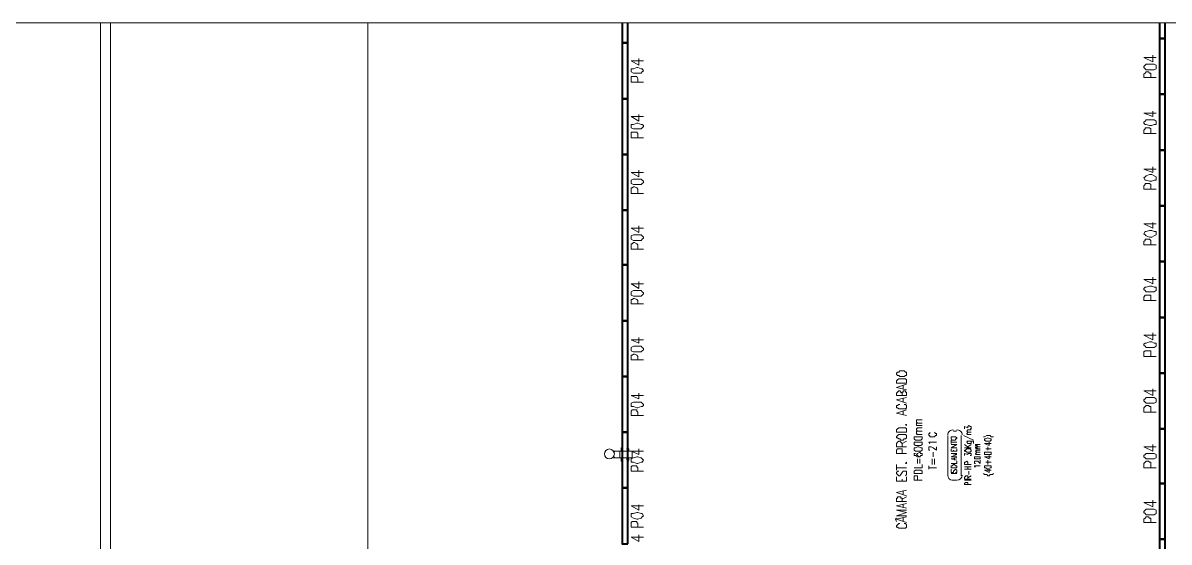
# Model space of a CAD drawing. Header units: inches. Extents: x 5 to 1823, y 18 to 726.
# Drawn here: x 494.61 to 517.69, y 313.16 to 323.61 of the extents above; entities that cross this region are included whole.
import ezdxf

# ---------------------------------------------------------------- set-up
doc = ezdxf.new("R2010")
doc.units = ezdxf.units.IN
doc.header["$MEASUREMENT"] = 0
for name, color, linetype in [('PDF2_01', 1, 'Continuous'), ('PDF2_D_Alvenaria', 7, 'Continuous'), ('PDF2_D_Paineis', 4, 'Continuous'), ('PDF2_D_Paineis PUR 120mm', 5, 'Continuous'), ('PDF2_D_Textos Isolamento', 2, 'Continuous'), ('PDF2_D_Textos Nome Área', 3, 'Continuous'), ('PDF2_D_Textos Paineis Parede', 3, 'Continuous'), ('PDF2_D_Válvula Eq. Pressão', 2, 'Continuous')]:
    doc.layers.add(name, color=color, linetype=linetype)

msp = doc.modelspace()

# ---------------------------------------------------------------- linework, layer by layer
at = {"layer": 'PDF2_01', "lineweight": 5}
msp.add_lwpolyline([(420.953, 323.61), (649.222, 323.61), (649.222, 170.038), (420.953, 170.038)], close=True, dxfattribs=at)
msp.add_lwpolyline([(501.555, 323.61), (501.555, 311.8)], dxfattribs=at)
at = {"layer": 'PDF2_D_Alvenaria', "lineweight": 5}
msp.add_lwpolyline([(496.369, 323.61), (496.369, 311.71), (496.167, 311.71), (496.167, 323.61)], dxfattribs=at)
at = {"layer": 'PDF2_D_Paineis', "lineweight": 5}
msp.add_lwpolyline([(506.787, 315.056), (506.787, 315.078)], dxfattribs=at)
at = {"layer": 'PDF2_D_Paineis PUR 120mm', "lineweight": 40}
for points in [[(506.674, 323.61), (506.674, 323.206), (506.787, 323.206), (506.787, 323.61)], [(517.496, 323.61), (517.496, 323.295), (517.608, 323.295), (517.608, 323.61)]]:
    msp.add_lwpolyline(points, dxfattribs=at)
for points in [[(506.787, 322.083), (506.787, 323.206), (506.674, 323.206), (506.674, 322.083)], [(517.608, 322.173), (517.608, 323.295), (517.496, 323.295), (517.496, 322.173)], [(506.787, 320.96), (506.787, 322.083), (506.674, 322.083), (506.674, 320.96)], [(517.608, 321.05), (517.608, 322.173), (517.496, 322.173), (517.496, 321.05)], [(506.787, 319.838), (506.787, 320.96), (506.674, 320.96), (506.674, 319.838)], [(517.608, 319.928), (517.608, 321.05), (517.496, 321.05), (517.496, 319.928)], [(517.608, 318.805), (517.608, 319.928), (517.496, 319.928), (517.496, 318.805)], [(506.787, 318.738), (506.787, 319.838), (506.674, 319.838), (506.674, 318.738)], [(517.608, 317.682), (517.608, 318.805), (517.496, 318.805), (517.496, 317.682)], [(506.787, 317.615), (506.787, 318.738), (506.674, 318.738), (506.674, 317.615)], [(506.787, 316.493), (506.787, 317.615), (506.674, 317.615), (506.674, 316.493)], [(517.608, 316.56), (517.608, 317.682), (517.496, 317.682), (517.496, 316.56)], [(506.787, 315.37), (506.787, 316.493), (506.674, 316.493), (506.674, 315.37)], [(517.608, 315.437), (517.608, 316.56), (517.496, 316.56), (517.496, 315.437)], [(506.787, 314.247), (506.787, 315.37), (506.674, 315.37), (506.674, 314.247)], [(517.608, 314.337), (517.608, 315.437), (517.496, 315.437), (517.496, 314.337)], [(506.787, 313.125), (506.787, 314.247), (506.674, 314.247), (506.674, 313.125)], [(517.608, 313.215), (517.608, 314.337), (517.496, 314.337), (517.496, 313.215)], [(517.608, 312.092), (517.608, 313.215), (517.496, 313.215), (517.496, 312.092)]]:
    msp.add_lwpolyline(points, close=True, dxfattribs=at)
at = {"layer": 'PDF2_D_Textos Isolamento', "color": 1, "lineweight": 5}
for points in [[(513.23, 315.303), (513.23, 314.494)], [(513.5, 314.494), (513.5, 315.303)]]:
    msp.add_lwpolyline(points, dxfattribs=at)
at = {"layer": 'PDF2_D_Textos Isolamento', "lineweight": 5}
for points in [[(513.545, 315.303), (513.747, 315.213)], [(513.567, 315.437), (513.567, 315.482), (513.634, 315.46), (513.634, 315.482), (513.657, 315.505), (513.679, 315.482), (513.702, 315.482), (513.702, 315.46), (513.702, 315.437), (513.679, 315.437)], [(513.634, 315.37), (513.612, 315.392), (513.634, 315.415), (513.702, 315.415)], [(513.634, 315.325), (513.612, 315.347), (513.634, 315.37), (513.702, 315.37)], [(513.612, 315.325), (513.702, 315.325)], [(513.949, 315.28), (513.971, 315.28), (514.016, 315.303), (514.039, 315.303), (514.061, 315.303), (514.083, 315.303), (514.106, 315.28), (514.128, 315.28), (514.151, 315.28)], [(513.298, 315.145), (513.298, 315.213)], [(513.298, 315.168), (513.41, 315.168)], [(513.41, 315.056), (513.298, 315.056), (513.41, 315.123), (513.298, 315.123)], [(513.567, 315.123), (513.657, 315.056)], [(513.567, 315.056), (513.702, 315.056)], [(513.612, 315.19), (513.724, 315.19), (513.747, 315.19), (513.747, 315.168), (513.747, 315.145)], [(513.634, 315.19), (513.612, 315.168), (513.634, 315.145), (513.657, 315.145), (513.679, 315.145), (513.702, 315.145), (513.702, 315.168), (513.702, 315.19), (513.679, 315.19)], [(513.634, 315.078), (513.702, 315.123)], [(513.837, 315.078), (513.814, 315.1), (513.792, 315.1), (513.792, 315.123), (513.814, 315.123), (513.837, 315.123), (513.881, 315.123)], [(513.837, 315.033), (513.814, 315.056), (513.792, 315.056), (513.792, 315.078), (513.814, 315.078), (513.837, 315.078), (513.881, 315.078)], [(514.106, 315.145), (513.971, 315.145), (514.061, 315.1), (514.061, 315.168)], [(514.039, 315.011), (514.039, 315.078)], [(513.41, 315.033), (513.41, 314.988), (513.298, 314.988), (513.298, 315.033)], [(513.41, 314.876), (513.298, 314.876), (513.41, 314.921), (513.298, 314.943), (513.41, 314.943)], [(513.41, 314.809), (513.298, 314.831), (513.41, 314.854)], [(513.343, 314.988), (513.343, 315.011)], [(513.365, 314.809), (513.365, 314.854)], [(513.567, 314.898), (513.567, 314.943), (513.634, 314.921), (513.634, 314.943), (513.657, 314.943), (513.679, 314.943), (513.702, 314.943), (513.702, 314.921), (513.702, 314.898), (513.679, 314.898)], [(513.792, 315.033), (513.881, 315.033)], [(513.837, 314.966), (513.814, 314.966), (513.792, 314.988), (513.814, 315.011), (513.837, 315.011), (513.881, 315.011)], [(513.837, 314.921), (513.814, 314.921), (513.792, 314.943), (513.814, 314.966), (513.837, 314.966), (513.881, 314.966)], [(513.792, 314.921), (513.881, 314.921)], [(514.106, 314.876), (513.971, 314.876), (514.061, 314.831), (514.061, 314.898)], [(513.994, 315.033), (514.106, 315.033)], [(513.298, 314.741), (513.41, 314.741), (513.41, 314.786)], [(513.298, 314.629), (513.298, 314.607), (513.298, 314.584), (513.298, 314.562), (513.32, 314.562), (513.343, 314.562), (513.343, 314.584), (513.365, 314.607), (513.387, 314.629), (513.41, 314.607), (513.41, 314.584), (513.41, 314.562), (513.387, 314.562)], [(513.702, 314.719), (513.567, 314.719), (513.567, 314.764), (513.59, 314.764), (513.612, 314.786), (513.634, 314.764), (513.634, 314.719)], [(513.567, 314.674), (513.702, 314.674)], [(513.567, 314.629), (513.702, 314.629)], [(513.634, 314.629), (513.634, 314.674)], [(513.792, 314.741), (513.769, 314.741), (513.769, 314.764), (513.769, 314.786), (513.792, 314.786), (513.814, 314.786), (513.837, 314.786), (513.881, 314.741), (513.881, 314.809)], [(513.792, 314.674), (513.769, 314.674), (513.769, 314.696), (513.881, 314.696)], [(514.106, 314.607), (513.971, 314.607), (514.061, 314.562), (514.061, 314.629)], [(513.994, 314.764), (514.106, 314.764)], [(514.039, 314.719), (514.039, 314.809)], [(513.298, 314.539), (513.41, 314.539)], [(513.702, 314.427), (513.567, 314.427), (513.567, 314.472), (513.59, 314.472), (513.59, 314.494), (513.612, 314.494), (513.634, 314.494), (513.634, 314.472), (513.634, 314.427)], [(513.567, 314.404), (513.702, 314.404)], [(513.702, 314.315), (513.567, 314.315), (513.567, 314.337), (513.59, 314.36), (513.612, 314.36), (513.634, 314.36), (513.634, 314.337), (513.634, 314.315)], [(513.634, 314.449), (513.702, 314.494)], [(513.657, 314.517), (513.657, 314.584)], [(513.949, 314.539), (513.971, 314.517), (514.016, 314.517), (514.039, 314.494), (514.061, 314.494), (514.083, 314.517), (514.106, 314.517), (514.128, 314.517), (514.151, 314.539)]]:
    msp.add_lwpolyline(points, dxfattribs=at)
for points in [[(513.298, 315.235), (513.32, 315.213), (513.343, 315.213), (513.365, 315.213), (513.387, 315.213), (513.387, 315.235), (513.41, 315.235), (513.41, 315.258), (513.387, 315.28), (513.365, 315.28), (513.343, 315.28), (513.32, 315.28), (513.298, 315.28), (513.298, 315.258)], [(513.971, 315.213), (513.994, 315.19), (514.039, 315.19), (514.083, 315.19), (514.106, 315.213), (514.106, 315.235), (514.083, 315.235), (514.039, 315.258), (513.994, 315.235), (513.971, 315.235)], [(513.567, 314.988), (513.59, 314.988), (513.612, 314.966), (513.634, 314.966), (513.657, 314.966), (513.679, 314.966), (513.702, 314.988), (513.702, 315.011), (513.679, 315.033), (513.657, 315.033), (513.634, 315.033), (513.612, 315.033), (513.59, 315.011), (513.567, 315.011)], [(513.769, 314.854), (513.769, 314.831), (513.792, 314.831), (513.814, 314.831), (513.837, 314.831), (513.859, 314.831), (513.881, 314.831), (513.881, 314.854), (513.881, 314.876), (513.859, 314.876), (513.837, 314.876), (513.814, 314.876), (513.792, 314.876), (513.769, 314.876)], [(513.971, 314.943), (513.971, 314.921), (513.994, 314.921), (514.039, 314.921), (514.083, 314.921), (514.106, 314.921), (514.106, 314.943), (514.106, 314.966), (514.083, 314.966), (514.039, 314.966), (513.994, 314.966), (513.971, 314.966)], [(513.298, 314.674), (513.298, 314.651), (513.32, 314.651), (513.343, 314.651), (513.365, 314.651), (513.387, 314.651), (513.41, 314.651), (513.41, 314.674), (513.41, 314.696), (513.387, 314.696), (513.365, 314.719), (513.343, 314.719), (513.32, 314.696), (513.298, 314.696)], [(513.971, 314.674), (513.971, 314.651), (513.994, 314.651), (514.039, 314.629), (514.083, 314.651), (514.106, 314.651), (514.106, 314.674), (514.106, 314.696), (514.083, 314.696), (514.039, 314.696), (513.994, 314.696), (513.971, 314.696)]]:
    msp.add_lwpolyline(points, close=True, dxfattribs=at)
at = {"layer": 'PDF2_D_Textos Isolamento', "color": 1, "lineweight": 0}
msp.add_lwpolyline([(513.23, 314.506, 0.414213), (513.32, 314.404), (513.41, 314.404, 0.414213), (513.522, 314.506)], format="xyb", dxfattribs=at)
msp.add_lwpolyline([(513.32, 314.404), (513.32, 314.404)], dxfattribs=at)
msp.add_lwpolyline([(513.32, 314.404), (513.32, 314.404)], dxfattribs=at)
for centre, radius, start, end in [((513.331, 315.314), 0.101, 81.815, 180), ((513.376, 315.942), 0.55, 267.0283, 272.9717), ((513.421, 315.314), 0.101, 360, 98.185)]:
    msp.add_arc(centre, radius, start, end, dxfattribs=at)
at = {"layer": 'PDF2_D_Textos Nome Área', "lineweight": 5}
for points in [[(512.198, 316.537), (512.22, 316.515), (512.242, 316.515), (512.265, 316.493), (512.287, 316.493), (512.332, 316.493), (512.355, 316.493), (512.377, 316.515), (512.4, 316.515), (512.4, 316.537), (512.4, 316.56), (512.4, 316.582), (512.377, 316.582), (512.355, 316.605), (512.332, 316.605), (512.287, 316.605), (512.265, 316.605), (512.242, 316.582), (512.22, 316.582), (512.198, 316.56)], [(512.4, 316.358), (512.198, 316.358), (512.198, 316.403), (512.22, 316.425), (512.242, 316.448), (512.265, 316.448), (512.287, 316.448), (512.332, 316.448), (512.355, 316.448), (512.377, 316.448), (512.4, 316.425), (512.4, 316.403)], [(512.377, 315.527), (512.4, 315.505), (512.4, 315.527)], [(512.4, 315.37), (512.198, 315.37), (512.198, 315.415), (512.22, 315.437), (512.242, 315.46), (512.265, 315.46), (512.287, 315.46), (512.332, 315.46), (512.355, 315.46), (512.377, 315.46), (512.4, 315.437), (512.4, 315.415)], [(512.198, 315.258), (512.22, 315.258), (512.242, 315.235), (512.265, 315.235), (512.287, 315.213), (512.332, 315.213), (512.355, 315.235), (512.377, 315.235), (512.4, 315.258), (512.4, 315.28), (512.4, 315.303), (512.377, 315.325), (512.355, 315.325), (512.332, 315.325), (512.287, 315.325), (512.265, 315.325), (512.242, 315.325), (512.22, 315.303), (512.198, 315.28)], [(512.377, 314.741), (512.4, 314.741), (512.4, 314.764)]]:
    msp.add_lwpolyline(points, close=True, dxfattribs=at)
for points in [[(512.4, 316.223), (512.198, 316.268), (512.4, 316.335)], [(512.332, 316.246), (512.332, 316.313)], [(512.31, 316.156), (512.31, 316.178), (512.332, 316.178), (512.332, 316.201), (512.377, 316.201), (512.377, 316.178), (512.4, 316.178), (512.4, 316.156), (512.4, 316.111), (512.198, 316.111), (512.198, 316.156), (512.22, 316.178), (512.242, 316.201), (512.265, 316.201), (512.287, 316.178), (512.31, 316.156), (512.31, 316.111)], [(512.4, 315.954), (512.198, 316.021), (512.4, 316.066)], [(512.332, 315.976), (512.332, 316.043)], [(512.265, 315.931), (512.242, 315.931), (512.22, 315.909), (512.198, 315.909), (512.198, 315.864), (512.22, 315.864), (512.242, 315.841), (512.265, 315.841), (512.287, 315.841), (512.332, 315.841), (512.355, 315.841), (512.377, 315.841), (512.4, 315.864), (512.4, 315.909), (512.377, 315.931), (512.355, 315.931)], [(512.4, 315.707), (512.198, 315.752), (512.4, 315.819)], [(512.332, 315.729), (512.332, 315.797)], [(512.4, 315.078), (512.198, 315.078), (512.198, 315.145), (512.22, 315.168), (512.242, 315.19), (512.265, 315.19), (512.287, 315.168), (512.31, 315.145), (512.31, 315.078)], [(512.31, 315.145), (512.4, 315.19)], [(512.4, 314.943), (512.198, 314.943), (512.198, 315.011), (512.22, 315.033), (512.242, 315.033), (512.265, 315.033), (512.287, 315.033), (512.31, 315.033), (512.31, 315.011), (512.31, 314.943)], [(512.198, 314.607), (512.198, 314.719)], [(512.198, 314.651), (512.4, 314.651)], [(512.242, 314.584), (512.22, 314.584), (512.198, 314.562), (512.198, 314.539), (512.22, 314.517), (512.242, 314.494), (512.265, 314.494), (512.287, 314.517), (512.31, 314.562), (512.332, 314.584), (512.355, 314.584), (512.377, 314.584), (512.4, 314.584), (512.4, 314.562), (512.4, 314.539), (512.4, 314.517), (512.377, 314.494)], [(512.4, 314.472), (512.4, 314.382), (512.198, 314.382), (512.198, 314.472)], [(512.31, 314.382), (512.31, 314.427)], [(512.4, 314.09), (512.198, 314.158), (512.4, 314.202)], [(512.332, 314.113), (512.332, 314.18)], [(512.4, 313.978), (512.198, 313.978), (512.198, 314.045), (512.22, 314.045), (512.22, 314.068), (512.242, 314.068), (512.265, 314.068), (512.287, 314.068), (512.287, 314.045), (512.31, 314.045), (512.31, 313.978)], [(512.4, 313.843), (512.198, 313.888), (512.4, 313.933)], [(512.31, 314.023), (512.4, 314.068)], [(512.332, 313.866), (512.332, 313.911)], [(512.4, 313.686), (512.198, 313.686), (512.4, 313.753), (512.198, 313.798), (512.4, 313.798)], [(512.198, 313.574), (512.175, 313.619), (512.198, 313.641)], [(512.4, 313.551), (512.198, 313.619), (512.4, 313.664)], [(512.265, 313.529), (512.242, 313.529), (512.22, 313.506), (512.198, 313.484), (512.198, 313.461), (512.22, 313.461), (512.242, 313.439), (512.265, 313.439), (512.287, 313.439), (512.332, 313.439), (512.355, 313.439), (512.377, 313.439), (512.4, 313.461), (512.4, 313.484), (512.4, 313.506), (512.377, 313.529), (512.355, 313.529)], [(512.332, 313.574), (512.332, 313.641)]]:
    msp.add_lwpolyline(points, dxfattribs=at)
at = {"layer": 'PDF2_D_Textos Nome Área', "color": 2, "lineweight": 5}
for points in [[(512.624, 315.55), (512.602, 315.572), (512.602, 315.594), (512.602, 315.617), (512.624, 315.617), (512.714, 315.617)], [(512.602, 315.505), (512.602, 315.527), (512.602, 315.55), (512.624, 315.55), (512.714, 315.55)], [(512.714, 315.505), (512.602, 315.505), (512.624, 315.505)], [(512.624, 315.392), (512.602, 315.415), (512.602, 315.437), (512.624, 315.46), (512.714, 315.46)], [(512.624, 315.325), (512.602, 315.347), (512.602, 315.37), (512.602, 315.392), (512.624, 315.392), (512.714, 315.392)], [(512.602, 315.325), (512.714, 315.325)], [(512.871, 315.37), (512.871, 315.347), (512.849, 315.347), (512.849, 315.325), (512.849, 315.303), (512.871, 315.303), (512.871, 315.28), (512.894, 315.28), (512.938, 315.28), (512.961, 315.28), (512.983, 315.303), (513.006, 315.303), (513.006, 315.325), (513.006, 315.347), (512.983, 315.347), (512.961, 315.37)], [(512.849, 315.235), (512.849, 315.235)], [(512.871, 315.145), (512.849, 315.168), (513.006, 315.168)], [(512.871, 315.011), (512.849, 315.011), (512.849, 315.033), (512.849, 315.056), (512.849, 315.078), (512.871, 315.078), (512.894, 315.078), (512.938, 315.056), (513.006, 315.011), (513.006, 315.078)], [(512.579, 314.943), (512.557, 314.943), (512.557, 314.921), (512.557, 314.898), (512.579, 314.898), (512.624, 314.876), (512.669, 314.876), (512.691, 314.898), (512.714, 314.898), (512.714, 314.921), (512.714, 314.943), (512.691, 314.943), (512.669, 314.966), (512.624, 314.943), (512.602, 314.921), (512.624, 314.898), (512.669, 314.876)], [(512.624, 314.741), (512.624, 314.831)], [(512.669, 314.741), (512.669, 314.831)], [(512.916, 314.719), (512.916, 314.831)], [(512.938, 314.876), (512.938, 314.966)], [(512.961, 314.719), (512.961, 314.831)], [(512.557, 314.651), (512.714, 314.651), (512.714, 314.719)], [(512.849, 314.629), (512.849, 314.696)], [(512.849, 314.651), (513.006, 314.651)], [(512.714, 314.404), (512.557, 314.404), (512.557, 314.472), (512.557, 314.494), (512.579, 314.494), (512.602, 314.494), (512.624, 314.494), (512.624, 314.472), (512.624, 314.404)]]:
    msp.add_lwpolyline(points, dxfattribs=at)
for points in [[(512.557, 315.235), (512.579, 315.213), (512.624, 315.213), (512.647, 315.213), (512.691, 315.213), (512.714, 315.235), (512.714, 315.258), (512.714, 315.28), (512.691, 315.28), (512.647, 315.28), (512.624, 315.28), (512.579, 315.28), (512.557, 315.28), (512.557, 315.258)], [(512.557, 315.145), (512.557, 315.123), (512.579, 315.1), (512.624, 315.1), (512.647, 315.1), (512.691, 315.1), (512.714, 315.123), (512.714, 315.145), (512.714, 315.168), (512.691, 315.168), (512.647, 315.168), (512.624, 315.168), (512.579, 315.168), (512.557, 315.168)], [(512.557, 315.033), (512.557, 315.011), (512.579, 314.988), (512.624, 314.988), (512.647, 314.988), (512.691, 314.988), (512.714, 315.011), (512.714, 315.033), (512.714, 315.056), (512.691, 315.056), (512.647, 315.078), (512.624, 315.078), (512.579, 315.056), (512.557, 315.056)], [(512.714, 314.539), (512.557, 314.539), (512.557, 314.562), (512.557, 314.584), (512.579, 314.607), (512.602, 314.607), (512.647, 314.607), (512.669, 314.607), (512.691, 314.607), (512.714, 314.584), (512.714, 314.562)]]:
    msp.add_lwpolyline(points, close=True, dxfattribs=at)
at = {"layer": 'PDF2_D_Textos Paineis Parede', "lineweight": 5}
for points in [[(517.429, 322.914), (517.182, 322.914), (517.361, 322.824), (517.361, 322.959)], [(507.101, 322.846), (506.854, 322.846), (507.011, 322.757), (507.011, 322.891)], [(507.101, 322.42), (506.854, 322.42), (506.854, 322.487), (506.854, 322.532), (506.876, 322.532), (506.899, 322.532), (506.921, 322.532), (506.966, 322.532), (506.989, 322.487), (506.989, 322.42)], [(517.429, 322.51), (517.182, 322.51), (517.182, 322.577), (517.204, 322.599), (517.227, 322.622), (517.272, 322.622), (517.294, 322.599), (517.317, 322.599), (517.317, 322.577), (517.317, 322.51)], [(507.101, 321.724), (506.854, 321.724), (507.011, 321.634), (507.011, 321.769)], [(517.429, 321.791), (517.182, 321.791), (517.361, 321.724), (517.361, 321.836)], [(507.101, 321.297), (506.854, 321.297), (506.854, 321.387), (506.854, 321.41), (506.876, 321.41), (506.899, 321.41), (506.921, 321.41), (506.966, 321.41), (506.989, 321.387), (506.989, 321.297)], [(517.429, 321.387), (517.182, 321.387), (517.182, 321.454), (517.204, 321.477), (517.204, 321.499), (517.227, 321.499), (517.272, 321.499), (517.294, 321.499), (517.317, 321.477), (517.317, 321.454), (517.317, 321.387)], [(507.101, 320.601), (506.854, 320.601), (507.011, 320.511), (507.011, 320.646)], [(517.429, 320.669), (517.182, 320.669), (517.361, 320.601), (517.361, 320.713)], [(517.429, 320.264), (517.182, 320.264), (517.182, 320.332), (517.204, 320.354), (517.204, 320.377), (517.227, 320.377), (517.272, 320.377), (517.294, 320.377), (517.317, 320.354), (517.317, 320.332), (517.317, 320.264)], [(507.101, 320.175), (506.854, 320.175), (506.854, 320.264), (506.854, 320.287), (506.876, 320.287), (506.899, 320.309), (506.921, 320.309), (506.966, 320.287), (506.989, 320.264), (506.989, 320.175)], [(507.101, 319.479), (506.854, 319.479), (507.011, 319.389), (507.011, 319.524)], [(517.429, 319.568), (517.182, 319.568), (517.361, 319.479), (517.361, 319.591)], [(517.429, 319.142), (517.182, 319.142), (517.182, 319.209), (517.204, 319.232), (517.204, 319.254), (517.227, 319.254), (517.272, 319.254), (517.294, 319.254), (517.317, 319.232), (517.317, 319.209), (517.317, 319.142)], [(507.101, 319.052), (506.854, 319.052), (506.854, 319.142), (506.854, 319.164), (506.876, 319.164), (506.899, 319.187), (506.921, 319.187), (506.966, 319.164), (506.989, 319.142), (506.989, 319.052)], [(507.101, 318.356), (506.854, 318.356), (507.011, 318.266), (507.011, 318.401)], [(517.429, 318.446), (517.182, 318.446), (517.361, 318.356), (517.361, 318.491)], [(507.101, 317.952), (506.854, 317.952), (506.854, 318.019), (506.854, 318.042), (506.876, 318.042), (506.899, 318.064), (506.921, 318.064), (506.966, 318.042), (506.989, 318.019), (506.989, 317.952)], [(517.429, 318.019), (517.182, 318.019), (517.182, 318.087), (517.204, 318.132), (517.227, 318.132), (517.272, 318.132), (517.294, 318.132), (517.317, 318.132), (517.317, 318.087), (517.317, 318.019)], [(517.429, 317.323), (517.182, 317.323), (517.361, 317.233), (517.361, 317.368)], [(507.101, 317.233), (506.854, 317.233), (507.011, 317.166), (507.011, 317.278)], [(507.101, 316.829), (506.854, 316.829), (506.854, 316.897), (506.854, 316.919), (506.876, 316.919), (506.899, 316.942), (506.921, 316.942), (506.966, 316.919), (506.989, 316.897), (506.989, 316.829)], [(517.429, 316.897), (517.182, 316.897), (517.182, 316.986), (517.204, 317.009), (517.227, 317.009), (517.272, 317.009), (517.294, 317.009), (517.317, 317.009), (517.317, 316.986), (517.317, 316.897)], [(517.429, 316.201), (517.182, 316.201), (517.361, 316.111), (517.361, 316.246)], [(507.101, 316.111), (506.854, 316.111), (507.011, 316.043), (507.011, 316.156)], [(507.101, 315.707), (506.854, 315.707), (506.854, 315.774), (506.854, 315.797), (506.876, 315.819), (506.899, 315.819), (506.921, 315.819), (506.966, 315.819), (506.966, 315.797), (506.989, 315.774), (506.989, 315.707)], [(517.429, 315.774), (517.182, 315.774), (517.182, 315.864), (517.204, 315.886), (517.227, 315.909), (517.272, 315.909), (517.294, 315.886), (517.317, 315.886), (517.317, 315.864), (517.317, 315.774)], [(517.429, 315.078), (517.182, 315.078), (517.361, 314.988), (517.361, 315.123)], [(507.101, 314.988), (506.854, 314.988), (507.011, 314.921), (507.011, 315.033)], [(507.101, 314.584), (506.854, 314.584), (506.854, 314.651), (506.854, 314.674), (506.876, 314.696), (506.899, 314.696), (506.921, 314.696), (506.966, 314.696), (506.966, 314.674), (506.989, 314.651), (506.989, 314.584)], [(517.429, 314.651), (517.182, 314.651), (517.182, 314.741), (517.204, 314.764), (517.227, 314.786), (517.272, 314.786), (517.294, 314.764), (517.317, 314.764), (517.317, 314.741), (517.317, 314.651)], [(507.101, 313.888), (506.854, 313.888), (507.011, 313.798), (507.011, 313.911)], [(517.429, 313.955), (517.182, 313.955), (517.361, 313.866), (517.361, 314)], [(507.101, 313.461), (506.854, 313.461), (506.854, 313.529), (506.854, 313.551), (506.876, 313.574), (506.899, 313.574), (506.921, 313.574), (506.966, 313.574), (506.966, 313.551), (506.989, 313.529), (506.989, 313.461)], [(517.429, 313.551), (517.182, 313.551), (517.182, 313.619), (517.204, 313.641), (517.227, 313.664), (517.272, 313.664), (517.294, 313.641), (517.317, 313.641), (517.317, 313.619), (517.317, 313.551)], [(507.101, 313.259), (506.854, 313.259), (507.011, 313.17), (507.011, 313.304)]]:
    msp.add_lwpolyline(points, dxfattribs=at)
for points in [[(506.854, 322.644), (506.854, 322.622), (506.899, 322.599), (506.966, 322.599), (506.989, 322.599), (507.056, 322.599), (507.078, 322.622), (507.101, 322.644), (507.078, 322.689), (507.056, 322.689), (506.989, 322.712), (506.966, 322.712), (506.899, 322.689), (506.854, 322.689)], [(517.182, 322.712), (517.204, 322.689), (517.227, 322.667), (517.294, 322.667), (517.339, 322.667), (517.384, 322.667), (517.429, 322.689), (517.429, 322.712), (517.429, 322.734), (517.429, 322.757), (517.384, 322.779), (517.339, 322.779), (517.294, 322.779), (517.227, 322.779), (517.204, 322.757), (517.182, 322.734)], [(506.854, 321.522), (506.854, 321.499), (506.899, 321.477), (506.966, 321.477), (506.989, 321.477), (507.056, 321.477), (507.078, 321.499), (507.101, 321.522), (507.101, 321.544), (507.078, 321.567), (507.056, 321.567), (506.989, 321.589), (506.966, 321.589), (506.899, 321.567), (506.854, 321.567), (506.854, 321.544)], [(517.182, 321.589), (517.204, 321.567), (517.227, 321.567), (517.294, 321.544), (517.339, 321.544), (517.384, 321.567), (517.429, 321.567), (517.429, 321.589), (517.429, 321.612), (517.429, 321.634), (517.384, 321.656), (517.339, 321.656), (517.294, 321.656), (517.227, 321.656), (517.204, 321.634), (517.182, 321.612)], [(506.854, 320.399), (506.854, 320.377), (506.899, 320.354), (506.966, 320.354), (506.989, 320.354), (507.056, 320.354), (507.078, 320.377), (507.101, 320.399), (507.101, 320.422), (507.078, 320.444), (507.056, 320.467), (506.989, 320.467), (506.966, 320.467), (506.899, 320.467), (506.854, 320.444), (506.854, 320.422)], [(517.182, 320.489), (517.204, 320.444), (517.227, 320.444), (517.294, 320.422), (517.339, 320.422), (517.384, 320.444), (517.429, 320.444), (517.429, 320.489), (517.429, 320.511), (517.384, 320.534), (517.339, 320.556), (517.294, 320.556), (517.227, 320.534), (517.204, 320.511)], [(506.854, 319.277), (506.854, 319.254), (506.899, 319.232), (506.966, 319.232), (506.989, 319.232), (507.056, 319.232), (507.078, 319.254), (507.101, 319.277), (507.101, 319.299), (507.078, 319.321), (507.056, 319.344), (506.989, 319.344), (506.966, 319.344), (506.899, 319.344), (506.854, 319.321), (506.854, 319.299)], [(517.182, 319.366), (517.204, 319.344), (517.227, 319.321), (517.294, 319.299), (517.339, 319.299), (517.384, 319.321), (517.429, 319.344), (517.429, 319.366), (517.429, 319.411), (517.384, 319.411), (517.339, 319.434), (517.294, 319.434), (517.227, 319.411), (517.204, 319.411)], [(517.182, 318.244), (517.204, 318.221), (517.227, 318.199), (517.294, 318.199), (517.339, 318.199), (517.384, 318.199), (517.429, 318.221), (517.429, 318.244), (517.429, 318.266), (517.429, 318.289), (517.384, 318.289), (517.339, 318.311), (517.294, 318.311), (517.227, 318.289), (517.204, 318.289), (517.182, 318.266)], [(506.854, 318.154), (506.854, 318.132), (506.899, 318.109), (506.966, 318.109), (506.989, 318.109), (507.056, 318.109), (507.078, 318.132), (507.101, 318.154), (507.101, 318.176), (507.078, 318.199), (507.056, 318.221), (506.989, 318.221), (506.966, 318.221), (506.899, 318.221), (506.854, 318.199), (506.854, 318.176)], [(517.182, 317.121), (517.204, 317.099), (517.227, 317.076), (517.294, 317.076), (517.339, 317.076), (517.384, 317.076), (517.429, 317.099), (517.429, 317.121), (517.429, 317.144), (517.429, 317.166), (517.384, 317.166), (517.339, 317.189), (517.294, 317.189), (517.227, 317.166), (517.204, 317.166), (517.182, 317.144)], [(506.854, 317.031), (506.854, 317.009), (506.899, 316.986), (506.966, 316.986), (506.989, 316.986), (507.056, 316.986), (507.078, 317.009), (507.101, 317.031), (507.101, 317.054), (507.078, 317.076), (507.056, 317.099), (506.989, 317.099), (506.966, 317.099), (506.899, 317.099), (506.854, 317.076), (506.854, 317.054)], [(506.854, 315.909), (506.854, 315.886), (506.899, 315.886), (506.966, 315.864), (506.989, 315.864), (507.056, 315.886), (507.078, 315.886), (507.101, 315.909), (507.101, 315.931), (507.078, 315.954), (507.056, 315.976), (506.989, 315.976), (506.966, 315.976), (506.899, 315.976), (506.854, 315.954), (506.854, 315.931)], [(517.182, 315.999), (517.204, 315.976), (517.227, 315.954), (517.294, 315.954), (517.339, 315.954), (517.384, 315.954), (517.429, 315.976), (517.429, 315.999), (517.429, 316.021), (517.429, 316.043), (517.384, 316.066), (517.339, 316.066), (517.294, 316.066), (517.227, 316.066), (517.204, 316.043), (517.182, 316.021)], [(506.854, 314.809), (506.854, 314.764), (506.899, 314.764), (506.966, 314.741), (506.989, 314.741), (507.056, 314.764), (507.078, 314.764), (507.101, 314.809), (507.078, 314.831), (507.056, 314.854), (506.989, 314.876), (506.966, 314.876), (506.899, 314.854), (506.854, 314.831)], [(517.182, 314.876), (517.204, 314.854), (517.227, 314.831), (517.294, 314.831), (517.339, 314.831), (517.384, 314.831), (517.429, 314.854), (517.429, 314.876), (517.429, 314.898), (517.429, 314.921), (517.384, 314.943), (517.339, 314.943), (517.294, 314.943), (517.227, 314.943), (517.204, 314.921), (517.182, 314.898)], [(506.854, 313.686), (506.854, 313.664), (506.899, 313.641), (506.966, 313.619), (506.989, 313.619), (507.056, 313.641), (507.078, 313.664), (507.101, 313.686), (507.078, 313.731), (507.056, 313.731), (506.989, 313.753), (506.966, 313.753), (506.899, 313.731), (506.854, 313.731)], [(517.182, 313.753), (517.204, 313.731), (517.227, 313.708), (517.294, 313.708), (517.339, 313.708), (517.384, 313.708), (517.429, 313.731), (517.429, 313.753), (517.429, 313.776), (517.429, 313.798), (517.384, 313.821), (517.339, 313.821), (517.294, 313.821), (517.227, 313.821), (517.204, 313.798), (517.182, 313.776)]]:
    msp.add_lwpolyline(points, close=True, dxfattribs=at)
at = {"layer": 'PDF2_D_Válvula Eq. Pressão', "lineweight": 5}
for points in [[(506.495, 314.988), (506.517, 314.988), (506.629, 314.988), (506.831, 314.988), (506.876, 314.988), (506.876, 314.854), (506.831, 314.854), (506.629, 314.854), (506.629, 314.988), (506.652, 314.988), (506.652, 315.056), (506.674, 315.056), (506.674, 315.033)], [(506.652, 315.056), (506.652, 315.056)], [(506.787, 315.056), (506.787, 315.056)], [(506.787, 315.056), (506.787, 315.056)], [(506.674, 314.809), (506.674, 314.786), (506.652, 314.786), (506.652, 314.854), (506.629, 314.854), (506.54, 314.854), (506.517, 314.854), (506.495, 314.854)], [(506.517, 314.966), (506.517, 314.988)], [(506.517, 314.854), (506.517, 314.876)], [(506.607, 314.988), (506.629, 314.988)], [(506.629, 314.854), (506.629, 314.854)], [(506.674, 314.988), (506.674, 315.033), (506.652, 315.033), (506.674, 315.033), (506.652, 315.033), (506.652, 315.011), (506.652, 315.033)], [(506.652, 315.033), (506.652, 315.033)], [(506.652, 315.033), (506.652, 315.033)], [(506.652, 315.033), (506.652, 315.033)], [(506.652, 315.033), (506.652, 315.033)], [(506.652, 315.011), (506.652, 315.011)], [(506.652, 314.988), (506.652, 314.988)], [(506.652, 314.809), (506.674, 314.809), (506.674, 314.831), (506.652, 314.831), (506.674, 314.831), (506.674, 314.854)], [(506.652, 314.831), (506.652, 314.831)], [(506.652, 314.831), (506.652, 314.809), (506.652, 314.831)], [(506.674, 315.011), (506.674, 315.011)], [(506.674, 314.831), (506.674, 314.831)], [(506.674, 314.831), (506.674, 314.831)], [(506.764, 315.033), (506.787, 315.033), (506.764, 315.033), (506.787, 315.033), (506.809, 315.033), (506.809, 315.011), (506.787, 315.011)], [(506.764, 314.831), (506.787, 314.831)], [(506.809, 315.033), (506.809, 315.033)], [(506.809, 314.988), (506.809, 314.988)], [(506.809, 314.854), (506.809, 314.854)], [(506.809, 314.831), (506.809, 314.831)], [(506.652, 314.809), (506.652, 314.809)], [(506.809, 314.809), (506.809, 314.809)], [(506.809, 314.786), (506.809, 314.786)]]:
    msp.add_lwpolyline(points, dxfattribs=at)
at = {"layer": 'PDF2_D_Válvula Eq. Pressão', "lineweight": 0}
for points in [[(506.674, 315.056), (506.674, 315.056), (506.674, 315.056)], [(506.787, 314.854), (506.787, 314.854), (506.787, 314.854)]]:
    msp.add_lwpolyline(points, close=True, dxfattribs=at)
for points in [[(506.674, 315.056), (506.674, 315.056), (506.674, 315.056)], [(506.674, 315.056), (506.674, 315.056), (506.674, 315.056)], [(506.674, 315.056), (506.674, 315.056), (506.674, 315.056)], [(506.674, 315.056), (506.674, 315.056), (506.674, 315.056)], [(506.674, 315.056), (506.674, 315.056), (506.674, 315.056)], [(506.674, 315.056), (506.674, 315.056), (506.674, 315.056)], [(506.674, 315.056), (506.674, 315.056), (506.674, 315.056)], [(506.787, 315.056), (506.787, 315.056), (506.787, 315.056)], [(506.787, 315.056), (506.787, 315.056), (506.787, 315.056)], [(506.787, 315.056), (506.787, 315.056), (506.787, 315.056)], [(506.787, 315.056), (506.787, 315.056), (506.787, 315.056)], [(506.787, 315.056), (506.787, 315.056), (506.787, 315.056)], [(506.787, 315.056), (506.787, 315.056), (506.787, 315.056)], [(506.787, 315.056), (506.787, 315.056), (506.787, 315.056)], [(506.787, 315.056), (506.787, 315.056), (506.787, 315.056)], [(506.787, 315.056), (506.787, 315.056), (506.787, 315.056)], [(506.787, 315.056), (506.787, 315.056), (506.787, 315.056)], [(506.787, 315.056), (506.787, 315.056), (506.787, 315.056)], [(506.787, 315.056), (506.787, 315.056), (506.787, 315.056)], [(506.787, 315.056), (506.787, 315.056), (506.787, 315.056)], [(506.787, 315.056), (506.787, 315.056), (506.787, 315.056)], [(506.787, 315.056), (506.787, 315.056), (506.787, 315.056)], [(506.652, 314.988), (506.652, 314.988), (506.652, 314.988)], [(506.652, 314.988), (506.652, 314.988), (506.652, 314.988)], [(506.652, 314.988), (506.652, 314.988), (506.652, 314.988)], [(506.652, 314.988), (506.652, 314.988), (506.652, 314.988)], [(506.652, 314.988), (506.652, 314.988), (506.652, 314.988)], [(506.652, 314.988), (506.652, 314.988), (506.652, 314.988)], [(506.652, 314.988), (506.652, 314.988), (506.652, 314.988)], [(506.652, 314.988), (506.652, 314.988), (506.652, 314.988)], [(506.652, 314.988), (506.652, 314.988), (506.652, 314.988)], [(506.652, 314.988), (506.652, 314.988), (506.652, 314.988)], [(506.652, 314.988), (506.652, 314.988), (506.652, 314.988)], [(506.652, 314.854), (506.652, 314.854), (506.652, 314.854)], [(506.652, 314.854), (506.652, 314.854), (506.652, 314.854)], [(506.652, 314.854), (506.652, 314.854), (506.652, 314.854)], [(506.652, 314.854), (506.652, 314.854), (506.652, 314.854)], [(506.652, 314.854), (506.652, 314.854), (506.652, 314.854)], [(506.652, 314.854), (506.652, 314.854), (506.652, 314.854)], [(506.652, 314.854), (506.652, 314.854), (506.652, 314.854)], [(506.652, 314.854), (506.652, 314.854), (506.652, 314.854)], [(506.652, 314.854), (506.652, 314.854), (506.652, 314.854)], [(506.652, 314.854), (506.652, 314.854), (506.652, 314.854)], [(506.652, 314.854), (506.652, 314.854), (506.652, 314.854)], [(506.674, 315.011), (506.674, 315.011), (506.674, 315.011)], [(506.674, 315.011), (506.674, 315.011), (506.674, 315.011)], [(506.674, 314.831), (506.674, 314.831), (506.674, 314.831)], [(506.674, 314.831), (506.674, 314.831), (506.674, 314.831)], [(506.787, 314.988), (506.809, 314.988), (506.787, 314.988)], [(506.787, 314.988), (506.809, 314.988), (506.787, 314.988)], [(506.787, 314.988), (506.787, 314.988), (506.787, 314.988)], [(506.787, 314.988), (506.787, 314.988), (506.787, 314.988)], [(506.787, 314.988), (506.787, 314.988), (506.787, 314.988)], [(506.787, 314.988), (506.787, 314.988), (506.787, 314.988)], [(506.787, 314.988), (506.787, 314.988), (506.787, 314.988)], [(506.652, 314.786), (506.674, 314.786), (506.652, 314.786)], [(506.674, 314.786), (506.674, 314.786), (506.674, 314.786)], [(506.674, 314.786), (506.674, 314.786), (506.674, 314.786)], [(506.674, 314.786), (506.674, 314.786), (506.674, 314.786)], [(506.674, 314.786), (506.674, 314.786), (506.674, 314.786)], [(506.674, 314.786), (506.674, 314.786), (506.674, 314.786)], [(506.787, 314.786), (506.787, 314.786), (506.787, 314.786)], [(506.787, 314.786), (506.787, 314.786), (506.787, 314.786)], [(506.787, 314.786), (506.787, 314.786), (506.787, 314.786)], [(506.787, 314.786), (506.787, 314.786), (506.787, 314.786)], [(506.787, 314.786), (506.787, 314.786), (506.787, 314.786)], [(506.787, 314.786), (506.787, 314.786), (506.787, 314.786)], [(506.787, 314.786), (506.787, 314.786), (506.787, 314.786)]]:
    msp.add_lwpolyline(points, dxfattribs=at)
at = {"layer": 'PDF2_D_Válvula Eq. Pressão', "lineweight": 5}
for points in [[(506.787, 315.033), (506.787, 314.988), (506.787, 315.011), (506.787, 315.033), (506.787, 315.056)], [(506.809, 314.831), (506.787, 314.831), (506.764, 314.831), (506.787, 314.809), (506.787, 314.831), (506.787, 314.854), (506.787, 314.786), (506.787, 314.809), (506.809, 314.809)]]:
    msp.add_lwpolyline(points, close=True, dxfattribs=at)
msp.add_circle((506.416, 314.932), 0.101, dxfattribs=at)
msp.add_circle((506.416, 314.932), 0.101, dxfattribs=at)
at = {"layer": 'PDF2_D_Válvula Eq. Pressão', "transparency": 33554559}
for points in [[(506.674, 315.056), (506.652, 315.056), (506.652, 315.056)], [(506.652, 315.056), (506.652, 315.056), (506.674, 315.056)], [(506.674, 315.056), (506.652, 315.056), (506.652, 315.056)], [(506.652, 314.988), (506.629, 314.988), (506.629, 314.988)], [(506.629, 314.854), (506.652, 314.854), (506.652, 314.854)], [(506.809, 314.988), (506.787, 314.988), (506.787, 314.988)], [(506.787, 314.988), (506.787, 314.988), (506.809, 314.988)], [(506.809, 314.988), (506.787, 314.988), (506.787, 314.988)], [(506.787, 314.988), (506.787, 314.988), (506.809, 314.988)], [(506.809, 314.988), (506.787, 314.988), (506.787, 314.988)], [(506.787, 314.988), (506.787, 314.988), (506.809, 314.988)], [(506.787, 314.854), (506.809, 314.854), (506.809, 314.854)], [(506.809, 314.854), (506.787, 314.854), (506.787, 314.854)], [(506.787, 314.854), (506.787, 314.854), (506.809, 314.854)], [(506.809, 314.854), (506.787, 314.854), (506.787, 314.854)], [(506.787, 314.854), (506.787, 314.854), (506.809, 314.854)], [(506.809, 314.854), (506.787, 314.854), (506.787, 314.854)], [(506.787, 314.854), (506.787, 314.854), (506.809, 314.854)], [(506.674, 314.786), (506.652, 314.786), (506.652, 314.786)], [(506.652, 314.786), (506.652, 314.786), (506.674, 314.786)], [(506.674, 314.786), (506.652, 314.786), (506.652, 314.786)]]:
    msp.add_solid(points, dxfattribs=at)

doc.saveas('drawing.dxf')
